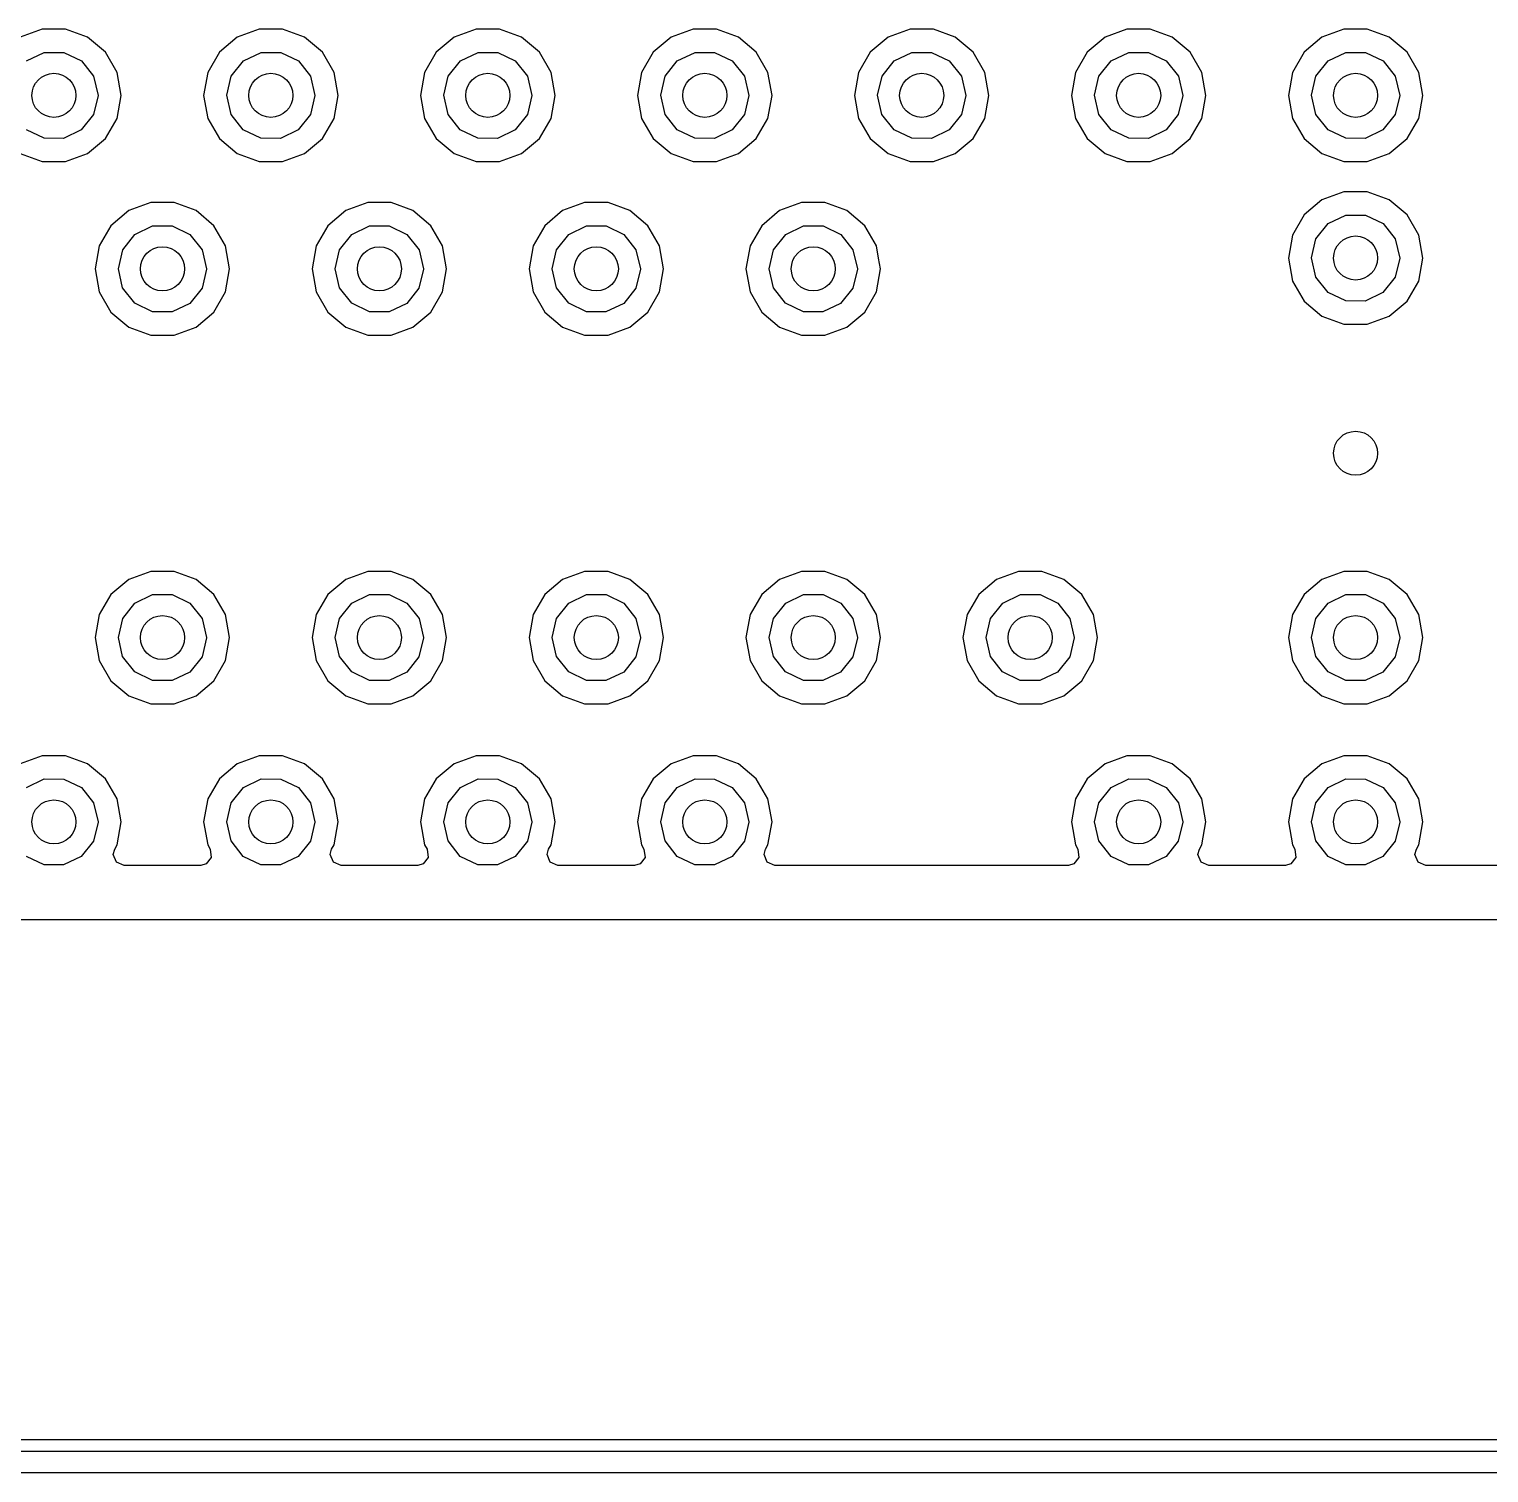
# Model space of a CAD drawing. Extents: x 2.01 to 4.77, y -4.11 to -1.35.
# Drawn here: x 2.8498 to 3.1147, y -4.1122 to -3.8502 of the extents above; entities that cross this region are included whole.
import ezdxf

# ---------------------------------------------------------------- set-up
doc = ezdxf.new("R2010")
doc.units = 0
doc.header["$MEASUREMENT"] = 0
doc.layers.add('BLACK', color=7, linetype='CONTINUOUS')

msp = doc.modelspace()

# ---------------------------------------------------------------- linework, layer by layer
at = {"layer": 'BLACK', "linetype": 'CONTINUOUS'}
for p, q in [((2.85221, -3.85019), (2.84823, -3.85163)), ((2.85645, -3.85019), (2.85221, -3.85019)), ((2.86043, -3.85163), (2.85645, -3.85019)), ((2.89158, -3.85019), (2.8876, -3.85163)), ((2.89582, -3.85019), (2.89158, -3.85019)), ((2.8998, -3.85163), (2.89582, -3.85019)), ((2.93095, -3.85019), (2.92697, -3.85163)), ((2.93519, -3.85019), (2.93095, -3.85019)), ((2.93917, -3.85163), (2.93519, -3.85019)), ((2.97032, -3.85019), (2.96634, -3.85163)), ((2.97456, -3.85019), (2.97032, -3.85019)), ((2.97854, -3.85163), (2.97456, -3.85019)), ((3.00969, -3.85019), (3.00571, -3.85163)), ((3.01393, -3.85019), (3.00969, -3.85019)), ((3.01791, -3.85163), (3.01393, -3.85019)), ((3.04906, -3.85019), (3.04508, -3.85163)), ((3.0533, -3.85019), (3.04906, -3.85019)), ((3.05728, -3.85163), (3.0533, -3.85019)), ((3.08843, -3.85019), (3.08445, -3.85163)), ((3.09267, -3.85019), (3.08843, -3.85019)), ((3.09665, -3.85163), (3.09267, -3.85019)), ((2.86368, -3.85436), (2.86043, -3.85163)), ((2.8876, -3.85163), (2.88435, -3.85436)), ((2.90305, -3.85436), (2.8998, -3.85163)), ((2.92697, -3.85163), (2.92372, -3.85436)), ((2.94242, -3.85436), (2.93917, -3.85163)), ((2.96634, -3.85163), (2.96309, -3.85436)), ((2.98179, -3.85436), (2.97854, -3.85163)), ((3.00571, -3.85163), (3.00246, -3.85436)), ((3.02116, -3.85436), (3.01791, -3.85163)), ((3.04508, -3.85163), (3.04183, -3.85436)), ((3.06053, -3.85436), (3.05728, -3.85163)), ((3.08445, -3.85163), (3.0812, -3.85436)), ((3.0999, -3.85436), (3.09665, -3.85163)), ((2.84935, -3.85594), (2.85256, -3.8544)), ((2.85256, -3.8544), (2.85612, -3.85441)), ((2.85612, -3.85441), (2.85932, -3.85595)), ((2.85932, -3.85595), (2.86154, -3.85874)), ((2.8658, -3.85803), (2.86368, -3.85436)), ((2.88435, -3.85436), (2.88223, -3.85803)), ((2.8865, -3.85872), (2.88872, -3.85594)), ((2.88872, -3.85594), (2.89193, -3.8544)), ((2.89193, -3.8544), (2.89549, -3.85441)), ((2.89549, -3.85441), (2.89869, -3.85595)), ((2.89869, -3.85595), (2.90091, -3.85874)), ((2.90517, -3.85803), (2.90305, -3.85436)), ((2.92372, -3.85436), (2.9216, -3.85803)), ((2.92587, -3.85872), (2.92809, -3.85594)), ((2.92809, -3.85594), (2.9313, -3.8544)), ((2.9313, -3.8544), (2.93486, -3.85441)), ((2.93486, -3.85441), (2.93806, -3.85595)), ((2.93806, -3.85595), (2.94028, -3.85874)), ((2.94454, -3.85803), (2.94242, -3.85436)), ((2.96309, -3.85436), (2.96097, -3.85803)), ((2.96524, -3.85872), (2.96746, -3.85594)), ((2.96746, -3.85594), (2.97067, -3.8544)), ((2.97067, -3.8544), (2.97423, -3.85441)), ((2.97423, -3.85441), (2.97743, -3.85595)), ((2.97743, -3.85595), (2.97965, -3.85874)), ((2.98391, -3.85803), (2.98179, -3.85436)), ((3.00246, -3.85436), (3.00034, -3.85803)), ((3.00461, -3.85872), (3.00683, -3.85594)), ((3.00683, -3.85594), (3.01004, -3.8544)), ((3.01004, -3.8544), (3.0136, -3.85441)), ((3.0136, -3.85441), (3.0168, -3.85595)), ((3.0168, -3.85595), (3.01902, -3.85874)), ((3.02328, -3.85803), (3.02116, -3.85436)), ((3.04183, -3.85436), (3.03971, -3.85803)), ((3.04398, -3.85872), (3.0462, -3.85594)), ((3.0462, -3.85594), (3.04941, -3.8544)), ((3.04941, -3.8544), (3.05297, -3.85441)), ((3.05297, -3.85441), (3.05617, -3.85595)), ((3.05617, -3.85595), (3.05839, -3.85874)), ((3.06265, -3.85803), (3.06053, -3.85436)), ((3.0812, -3.85436), (3.07908, -3.85803)), ((3.08335, -3.85872), (3.08557, -3.85594)), ((3.08557, -3.85594), (3.08878, -3.8544)), ((3.08878, -3.8544), (3.09234, -3.85441)), ((3.09234, -3.85441), (3.09554, -3.85595)), ((3.09554, -3.85595), (3.09776, -3.85874)), ((3.10202, -3.85803), (3.0999, -3.85436)), ((2.86154, -3.85874), (2.86233, -3.8622)), ((2.86654, -3.8622), (2.8658, -3.85803)), ((2.88223, -3.85803), (2.8815, -3.8622)), ((2.8857, -3.86219), (2.8865, -3.85872)), ((2.90091, -3.85874), (2.9017, -3.8622)), ((2.90591, -3.8622), (2.90517, -3.85803)), ((2.9216, -3.85803), (2.92087, -3.8622)), ((2.92507, -3.86219), (2.92587, -3.85872)), ((2.94028, -3.85874), (2.94107, -3.8622)), ((2.94528, -3.8622), (2.94454, -3.85803)), ((2.96097, -3.85803), (2.96024, -3.8622)), ((2.96444, -3.86219), (2.96524, -3.85872)), ((2.97965, -3.85874), (2.98044, -3.8622)), ((2.98465, -3.8622), (2.98391, -3.85803)), ((3.00034, -3.85803), (2.99961, -3.8622)), ((3.00381, -3.86219), (3.00461, -3.85872)), ((3.01902, -3.85874), (3.01981, -3.8622)), ((3.02402, -3.8622), (3.02328, -3.85803)), ((3.03971, -3.85803), (3.03898, -3.8622)), ((3.04318, -3.86219), (3.04398, -3.85872)), ((3.05839, -3.85874), (3.05918, -3.8622)), ((3.06339, -3.8622), (3.06265, -3.85803)), ((3.07908, -3.85803), (3.07835, -3.8622)), ((3.08255, -3.86219), (3.08335, -3.85872)), ((3.09776, -3.85874), (3.09855, -3.8622)), ((3.10276, -3.8622), (3.10202, -3.85803)), ((2.86233, -3.86223), (2.86153, -3.8657)), ((2.86233, -3.8622), (2.86233, -3.86223)), ((2.8658, -3.86638), (2.86654, -3.8622)), ((2.8815, -3.8622), (2.88223, -3.86638)), ((2.88649, -3.86566), (2.8857, -3.86219)), ((2.9017, -3.86223), (2.9009, -3.8657)), ((2.9017, -3.8622), (2.9017, -3.86223)), ((2.90517, -3.86638), (2.90591, -3.8622)), ((2.92087, -3.8622), (2.9216, -3.86638)), ((2.92586, -3.86566), (2.92507, -3.86219)), ((2.94107, -3.86223), (2.94027, -3.8657)), ((2.94107, -3.8622), (2.94107, -3.86223)), ((2.94454, -3.86638), (2.94528, -3.8622)), ((2.96024, -3.8622), (2.96097, -3.86638)), ((2.96523, -3.86566), (2.96444, -3.86219)), ((2.98044, -3.86223), (2.97964, -3.8657)), ((2.98044, -3.8622), (2.98044, -3.86223)), ((2.98391, -3.86638), (2.98465, -3.8622)), ((2.99961, -3.8622), (3.00034, -3.86638)), ((3.0046, -3.86566), (3.00381, -3.86219)), ((3.01981, -3.86223), (3.01901, -3.8657)), ((3.01981, -3.8622), (3.01981, -3.86223)), ((3.02328, -3.86638), (3.02402, -3.8622)), ((3.03898, -3.8622), (3.03971, -3.86638)), ((3.04397, -3.86566), (3.04318, -3.86219)), ((3.05918, -3.86223), (3.05838, -3.8657)), ((3.05918, -3.8622), (3.05918, -3.86223)), ((3.06265, -3.86638), (3.06339, -3.8622)), ((3.07835, -3.8622), (3.07908, -3.86638)), ((3.08334, -3.86566), (3.08255, -3.86219)), ((3.09855, -3.86223), (3.09775, -3.8657)), ((3.09855, -3.8622), (3.09855, -3.86223)), ((3.10202, -3.86638), (3.10276, -3.8622)), ((2.86153, -3.8657), (2.8593, -3.86847)), ((2.86368, -3.87005), (2.8658, -3.86638)), ((2.88223, -3.86638), (2.88435, -3.87005)), ((2.8887, -3.86845), (2.88649, -3.86566)), ((2.9009, -3.8657), (2.89867, -3.86847)), ((2.90305, -3.87005), (2.90517, -3.86638)), ((2.9216, -3.86638), (2.92372, -3.87005)), ((2.92807, -3.86845), (2.92586, -3.86566)), ((2.94027, -3.8657), (2.93804, -3.86847)), ((2.94242, -3.87005), (2.94454, -3.86638)), ((2.96097, -3.86638), (2.96309, -3.87005)), ((2.96744, -3.86845), (2.96523, -3.86566)), ((2.97964, -3.8657), (2.97741, -3.86847)), ((2.98179, -3.87005), (2.98391, -3.86638)), ((3.00034, -3.86638), (3.00246, -3.87005)), ((3.00681, -3.86845), (3.0046, -3.86566)), ((3.01901, -3.8657), (3.01678, -3.86847)), ((3.02116, -3.87005), (3.02328, -3.86638)), ((3.03971, -3.86638), (3.04183, -3.87005)), ((3.04618, -3.86845), (3.04397, -3.86566)), ((3.05838, -3.8657), (3.05615, -3.86847)), ((3.06053, -3.87005), (3.06265, -3.86638)), ((3.07908, -3.86638), (3.0812, -3.87005)), ((3.08555, -3.86845), (3.08334, -3.86566)), ((3.09775, -3.8657), (3.09552, -3.86847)), ((3.0999, -3.87005), (3.10202, -3.86638)), ((2.85253, -3.87), (2.84933, -3.86845)), ((2.8593, -3.86847), (2.85609, -3.87001)), ((2.8919, -3.87), (2.8887, -3.86845)), ((2.89867, -3.86847), (2.89546, -3.87001)), ((2.93127, -3.87), (2.92807, -3.86845)), ((2.93804, -3.86847), (2.93483, -3.87001)), ((2.97064, -3.87), (2.96744, -3.86845)), ((2.97741, -3.86847), (2.9742, -3.87001)), ((3.01001, -3.87), (3.00681, -3.86845)), ((3.01678, -3.86847), (3.01357, -3.87001)), ((3.04938, -3.87), (3.04618, -3.86845)), ((3.05615, -3.86847), (3.05294, -3.87001)), ((3.08875, -3.87), (3.08555, -3.86845)), ((3.09552, -3.86847), (3.09231, -3.87001)), ((2.85609, -3.87001), (2.85253, -3.87)), ((2.86043, -3.87277), (2.86368, -3.87005)), ((2.88435, -3.87005), (2.8876, -3.87277)), ((2.89546, -3.87001), (2.8919, -3.87)), ((2.8998, -3.87277), (2.90305, -3.87005)), ((2.92372, -3.87005), (2.92697, -3.87277)), ((2.93483, -3.87001), (2.93127, -3.87)), ((2.93917, -3.87277), (2.94242, -3.87005)), ((2.96309, -3.87005), (2.96634, -3.87277)), ((2.9742, -3.87001), (2.97064, -3.87)), ((2.97854, -3.87277), (2.98179, -3.87005)), ((3.00246, -3.87005), (3.00571, -3.87277)), ((3.01357, -3.87001), (3.01001, -3.87)), ((3.01791, -3.87277), (3.02116, -3.87005)), ((3.04183, -3.87005), (3.04508, -3.87277)), ((3.05294, -3.87001), (3.04938, -3.87)), ((3.05728, -3.87277), (3.06053, -3.87005)), ((3.0812, -3.87005), (3.08445, -3.87277)), ((3.09231, -3.87001), (3.08875, -3.87)), ((3.09665, -3.87277), (3.0999, -3.87005)), ((2.84823, -3.87277), (2.85221, -3.87422)), ((2.85221, -3.87422), (2.85645, -3.87422)), ((2.85645, -3.87422), (2.86043, -3.87277)), ((2.8876, -3.87277), (2.89158, -3.87422)), ((2.89158, -3.87422), (2.89582, -3.87422)), ((2.89582, -3.87422), (2.8998, -3.87277)), ((2.92697, -3.87277), (2.93095, -3.87422)), ((2.93095, -3.87422), (2.93519, -3.87422)), ((2.93519, -3.87422), (2.93917, -3.87277)), ((2.96634, -3.87277), (2.97032, -3.87422)), ((2.97032, -3.87422), (2.97456, -3.87422)), ((2.97456, -3.87422), (2.97854, -3.87277)), ((3.00571, -3.87277), (3.00969, -3.87422)), ((3.00969, -3.87422), (3.01393, -3.87422)), ((3.01393, -3.87422), (3.01791, -3.87277)), ((3.04508, -3.87277), (3.04906, -3.87422)), ((3.04906, -3.87422), (3.0533, -3.87422)), ((3.0533, -3.87422), (3.05728, -3.87277)), ((3.08445, -3.87277), (3.08843, -3.87422)), ((3.08843, -3.87422), (3.09267, -3.87422)), ((3.09267, -3.87422), (3.09665, -3.87277)), ((3.08843, -3.87971), (3.08445, -3.88116)), ((3.09267, -3.87971), (3.08843, -3.87971)), ((3.09665, -3.88116), (3.09267, -3.87971)), ((2.86791, -3.88313), (2.86467, -3.88586)), ((2.8719, -3.88168), (2.86791, -3.88313)), ((2.87614, -3.88168), (2.8719, -3.88168)), ((2.88012, -3.88313), (2.87614, -3.88168)), ((2.88337, -3.88586), (2.88012, -3.88313)), ((2.90728, -3.88313), (2.90404, -3.88586)), ((2.91127, -3.88168), (2.90728, -3.88313)), ((2.91551, -3.88168), (2.91127, -3.88168)), ((2.91949, -3.88313), (2.91551, -3.88168)), ((2.92274, -3.88586), (2.91949, -3.88313)), ((2.94665, -3.88313), (2.94341, -3.88586)), ((2.95064, -3.88168), (2.94665, -3.88313)), ((2.95488, -3.88168), (2.95064, -3.88168)), ((2.95886, -3.88313), (2.95488, -3.88168)), ((2.96211, -3.88586), (2.95886, -3.88313)), ((2.98602, -3.88313), (2.98278, -3.88586)), ((2.99001, -3.88168), (2.98602, -3.88313)), ((2.99425, -3.88168), (2.99001, -3.88168)), ((2.99823, -3.88313), (2.99425, -3.88168)), ((3.00148, -3.88586), (2.99823, -3.88313)), ((3.08445, -3.88116), (3.0812, -3.88389)), ((3.0999, -3.88389), (3.09665, -3.88116)), ((2.86467, -3.88586), (2.86255, -3.88953)), ((2.88548, -3.88953), (2.88337, -3.88586)), ((2.90404, -3.88586), (2.90192, -3.88953)), ((2.92485, -3.88953), (2.92274, -3.88586)), ((2.94341, -3.88586), (2.94129, -3.88953)), ((2.96422, -3.88953), (2.96211, -3.88586)), ((2.98278, -3.88586), (2.98066, -3.88953)), ((3.0036, -3.88953), (3.00148, -3.88586)), ((3.0812, -3.88389), (3.07908, -3.88756)), ((3.08335, -3.88825), (3.08557, -3.88547)), ((3.08557, -3.88547), (3.08878, -3.88393)), ((3.08878, -3.88393), (3.09234, -3.88393)), ((3.09234, -3.88393), (3.09554, -3.88548)), ((3.09554, -3.88548), (3.09776, -3.88826)), ((3.10202, -3.88756), (3.0999, -3.88389)), ((2.86681, -3.89022), (2.86904, -3.88744)), ((2.86904, -3.88744), (2.87224, -3.8859)), ((2.87224, -3.8859), (2.8758, -3.8859)), ((2.8758, -3.8859), (2.87901, -3.88745)), ((2.87901, -3.88745), (2.88122, -3.89023)), ((2.90618, -3.89022), (2.90841, -3.88744)), ((2.90841, -3.88744), (2.91161, -3.8859)), ((2.91161, -3.8859), (2.91517, -3.8859)), ((2.91517, -3.8859), (2.91838, -3.88745)), ((2.91838, -3.88745), (2.92059, -3.89023)), ((2.94555, -3.89022), (2.94778, -3.88744)), ((2.94778, -3.88744), (2.95098, -3.8859)), ((2.95098, -3.8859), (2.95454, -3.8859)), ((2.95454, -3.8859), (2.95775, -3.88745)), ((2.95775, -3.88745), (2.95996, -3.89023)), ((2.98492, -3.89022), (2.98715, -3.88744)), ((2.98715, -3.88744), (2.99035, -3.8859)), ((2.99035, -3.8859), (2.99391, -3.8859)), ((2.99391, -3.8859), (2.99712, -3.88745)), ((2.99712, -3.88745), (2.99933, -3.89023)), ((3.07908, -3.88756), (3.07835, -3.89173)), ((3.08255, -3.89172), (3.08335, -3.88825)), ((3.09776, -3.88826), (3.09855, -3.89173)), ((3.10276, -3.89173), (3.10202, -3.88756)), ((2.86255, -3.88953), (2.86181, -3.8937)), ((2.86602, -3.89369), (2.86681, -3.89022)), ((2.88122, -3.89023), (2.88202, -3.8937)), ((2.88622, -3.8937), (2.88548, -3.88953)), ((2.90192, -3.88953), (2.90118, -3.8937)), ((2.90539, -3.89369), (2.90618, -3.89022)), ((2.92059, -3.89023), (2.92139, -3.8937)), ((2.92559, -3.8937), (2.92485, -3.88953)), ((2.94129, -3.88953), (2.94055, -3.8937)), ((2.94476, -3.89369), (2.94555, -3.89022)), ((2.95996, -3.89023), (2.96076, -3.8937)), ((2.96496, -3.8937), (2.96422, -3.88953)), ((2.98066, -3.88953), (2.97992, -3.8937)), ((2.98413, -3.89369), (2.98492, -3.89022)), ((2.99933, -3.89023), (3.00013, -3.8937)), ((3.00398, -3.89173), (3.0036, -3.88953)), ((2.86181, -3.8937), (2.86255, -3.89788)), ((2.8668, -3.89716), (2.86602, -3.89369)), ((2.88202, -3.89373), (2.88121, -3.8972)), ((2.88202, -3.8937), (2.88202, -3.89373)), ((2.88548, -3.89788), (2.88622, -3.8937)), ((2.90118, -3.8937), (2.90192, -3.89788)), ((2.90617, -3.89716), (2.90539, -3.89369)), ((2.92139, -3.89373), (2.92058, -3.8972)), ((2.92139, -3.8937), (2.92139, -3.89373)), ((2.92485, -3.89788), (2.92559, -3.8937)), ((2.94055, -3.8937), (2.94129, -3.89788)), ((2.94554, -3.89716), (2.94476, -3.89369)), ((2.96076, -3.89373), (2.95995, -3.8972)), ((2.96076, -3.8937), (2.96076, -3.89373)), ((2.96422, -3.89788), (2.96496, -3.8937)), ((2.97992, -3.8937), (2.98066, -3.89788)), ((2.98491, -3.89716), (2.98413, -3.89369)), ((3.00013, -3.89373), (2.99932, -3.8972)), ((3.00013, -3.8937), (3.00013, -3.89373)), ((3.0036, -3.89788), (3.00433, -3.8937)), ((3.00433, -3.8937), (3.00398, -3.89173)), ((3.07835, -3.89173), (3.07908, -3.89591)), ((3.08334, -3.89519), (3.08255, -3.89172)), ((3.09855, -3.89176), (3.09775, -3.89523)), ((3.09855, -3.89173), (3.09855, -3.89176)), ((3.10202, -3.89591), (3.10276, -3.89173)), ((3.07908, -3.89591), (3.0812, -3.89958)), ((3.08555, -3.89798), (3.08334, -3.89519)), ((3.09775, -3.89523), (3.09552, -3.898)), ((3.0999, -3.89958), (3.10202, -3.89591)), ((2.86255, -3.89788), (2.86467, -3.90155)), ((2.86901, -3.89994), (2.8668, -3.89716)), ((2.88121, -3.8972), (2.87898, -3.89997)), ((2.88337, -3.90155), (2.88548, -3.89788)), ((2.90192, -3.89788), (2.90404, -3.90155)), ((2.90838, -3.89994), (2.90617, -3.89716)), ((2.92058, -3.8972), (2.91836, -3.89997)), ((2.92274, -3.90155), (2.92485, -3.89788)), ((2.94129, -3.89788), (2.94341, -3.90155)), ((2.94775, -3.89994), (2.94554, -3.89716)), ((2.95995, -3.8972), (2.95773, -3.89997)), ((2.96211, -3.90155), (2.96422, -3.89788)), ((2.98066, -3.89788), (2.98278, -3.90155)), ((2.98712, -3.89994), (2.98491, -3.89716)), ((2.99932, -3.8972), (2.9971, -3.89997)), ((3.00148, -3.90155), (3.0036, -3.89788)), ((3.08875, -3.89953), (3.08555, -3.89798)), ((3.09552, -3.898), (3.09231, -3.89954)), ((2.86467, -3.90155), (2.86791, -3.90427)), ((2.87222, -3.9015), (2.86901, -3.89994)), ((2.87577, -3.90151), (2.87222, -3.9015)), ((2.87898, -3.89997), (2.87577, -3.90151)), ((2.88012, -3.90427), (2.88337, -3.90155)), ((2.90404, -3.90155), (2.90728, -3.90427)), ((2.91159, -3.9015), (2.90838, -3.89994)), ((2.91514, -3.90151), (2.91159, -3.9015)), ((2.91836, -3.89997), (2.91514, -3.90151)), ((2.91949, -3.90427), (2.92274, -3.90155)), ((2.94341, -3.90155), (2.94665, -3.90427)), ((2.95096, -3.9015), (2.94775, -3.89994)), ((2.95451, -3.90151), (2.95096, -3.9015)), ((2.95773, -3.89997), (2.95451, -3.90151)), ((2.95886, -3.90427), (2.96211, -3.90155)), ((2.98278, -3.90155), (2.98602, -3.90427)), ((2.99033, -3.9015), (2.98712, -3.89994)), ((2.99388, -3.90151), (2.99033, -3.9015)), ((2.9971, -3.89997), (2.99388, -3.90151)), ((2.99823, -3.90427), (3.00148, -3.90155)), ((3.0812, -3.89958), (3.08445, -3.9023)), ((3.09231, -3.89954), (3.08875, -3.89953)), ((3.09665, -3.9023), (3.0999, -3.89958)), ((2.86791, -3.90427), (2.8719, -3.90572)), ((2.87614, -3.90572), (2.88012, -3.90427)), ((2.90728, -3.90427), (2.91127, -3.90572)), ((2.91551, -3.90572), (2.91949, -3.90427)), ((2.94665, -3.90427), (2.95064, -3.90572)), ((2.95488, -3.90572), (2.95886, -3.90427)), ((2.98602, -3.90427), (2.99001, -3.90572)), ((2.99425, -3.90572), (2.99823, -3.90427)), ((3.08445, -3.9023), (3.08843, -3.90375)), ((3.08843, -3.90375), (3.09267, -3.90375)), ((3.09267, -3.90375), (3.09665, -3.9023)), ((2.8719, -3.90572), (2.87614, -3.90572)), ((2.91127, -3.90572), (2.91551, -3.90572)), ((2.95064, -3.90572), (2.95488, -3.90572)), ((2.99001, -3.90572), (2.99425, -3.90572)), ((2.8719, -3.94861), (2.86791, -3.95006)), ((2.87614, -3.94861), (2.8719, -3.94861)), ((2.88012, -3.95006), (2.87614, -3.94861)), ((2.91127, -3.94861), (2.90728, -3.95006)), ((2.91551, -3.94861), (2.91127, -3.94861)), ((2.91949, -3.95006), (2.91551, -3.94861)), ((2.95064, -3.94861), (2.94665, -3.95006)), ((2.95488, -3.94861), (2.95064, -3.94861)), ((2.95886, -3.95006), (2.95488, -3.94861)), ((2.99001, -3.94861), (2.98602, -3.95006)), ((2.99425, -3.94861), (2.99001, -3.94861)), ((2.99823, -3.95006), (2.99425, -3.94861)), ((3.02938, -3.94861), (3.02539, -3.95006)), ((3.03362, -3.94861), (3.02938, -3.94861)), ((3.0376, -3.95006), (3.03362, -3.94861)), ((3.08843, -3.94861), (3.08445, -3.95006)), ((3.09267, -3.94861), (3.08843, -3.94861)), ((3.09665, -3.95006), (3.09267, -3.94861)), ((2.86791, -3.95006), (2.86467, -3.95278)), ((2.88337, -3.95278), (2.88012, -3.95006)), ((2.90728, -3.95006), (2.90404, -3.95278)), ((2.92274, -3.95278), (2.91949, -3.95006)), ((2.94665, -3.95006), (2.94341, -3.95278)), ((2.96211, -3.95278), (2.95886, -3.95006)), ((2.98602, -3.95006), (2.98278, -3.95278)), ((3.00148, -3.95278), (2.99823, -3.95006)), ((3.02539, -3.95006), (3.02215, -3.95278)), ((3.04085, -3.95278), (3.0376, -3.95006)), ((3.08445, -3.95006), (3.0812, -3.95278)), ((3.0999, -3.95278), (3.09665, -3.95006)), ((2.86467, -3.95278), (2.86255, -3.95646)), ((2.86681, -3.95715), (2.86904, -3.95437)), ((2.86904, -3.95437), (2.87224, -3.95283)), ((2.87224, -3.95283), (2.8758, -3.95283)), ((2.8758, -3.95283), (2.87901, -3.95438)), ((2.87901, -3.95438), (2.88122, -3.95716)), ((2.88548, -3.95646), (2.88337, -3.95278)), ((2.90404, -3.95278), (2.90192, -3.95646)), ((2.90618, -3.95715), (2.90841, -3.95437)), ((2.90841, -3.95437), (2.91161, -3.95283)), ((2.91161, -3.95283), (2.91517, -3.95283)), ((2.91517, -3.95283), (2.91838, -3.95438)), ((2.91838, -3.95438), (2.92059, -3.95716)), ((2.92485, -3.95646), (2.92274, -3.95278)), ((2.94341, -3.95278), (2.94129, -3.95646)), ((2.94555, -3.95715), (2.94778, -3.95437)), ((2.94778, -3.95437), (2.95098, -3.95283)), ((2.95098, -3.95283), (2.95454, -3.95283)), ((2.95454, -3.95283), (2.95775, -3.95438)), ((2.95775, -3.95438), (2.95996, -3.95716)), ((2.96422, -3.95646), (2.96211, -3.95278)), ((2.98278, -3.95278), (2.98066, -3.95646)), ((2.98492, -3.95715), (2.98715, -3.95437)), ((2.98715, -3.95437), (2.99035, -3.95283)), ((2.99035, -3.95283), (2.99391, -3.95283)), ((2.99391, -3.95283), (2.99712, -3.95438)), ((2.99712, -3.95438), (2.99933, -3.95716)), ((3.0036, -3.95646), (3.00148, -3.95278)), ((3.02215, -3.95278), (3.02003, -3.95646)), ((3.02429, -3.95715), (3.02652, -3.95437)), ((3.02652, -3.95437), (3.02972, -3.95283)), ((3.02972, -3.95283), (3.03328, -3.95283)), ((3.03328, -3.95283), (3.03649, -3.95438)), ((3.03649, -3.95438), (3.0387, -3.95716)), ((3.04297, -3.95646), (3.04085, -3.95278)), ((3.0812, -3.95278), (3.07908, -3.95646)), ((3.08335, -3.95715), (3.08557, -3.95437)), ((3.08557, -3.95437), (3.08878, -3.95283)), ((3.08878, -3.95283), (3.09234, -3.95283)), ((3.09234, -3.95283), (3.09554, -3.95438)), ((3.09554, -3.95438), (3.09776, -3.95716)), ((3.10202, -3.95646), (3.0999, -3.95278)), ((2.86255, -3.95646), (2.86181, -3.96063)), ((2.86602, -3.96062), (2.86681, -3.95715)), ((2.88122, -3.95716), (2.88202, -3.96063)), ((2.88622, -3.96063), (2.88548, -3.95646)), ((2.90192, -3.95646), (2.90118, -3.96063)), ((2.90539, -3.96062), (2.90618, -3.95715)), ((2.92059, -3.95716), (2.92139, -3.96063)), ((2.92559, -3.96063), (2.92485, -3.95646)), ((2.94129, -3.95646), (2.94055, -3.96063)), ((2.94476, -3.96062), (2.94555, -3.95715)), ((2.95996, -3.95716), (2.96076, -3.96063)), ((2.96496, -3.96063), (2.96422, -3.95646)), ((2.98066, -3.95646), (2.97992, -3.96063)), ((2.98413, -3.96062), (2.98492, -3.95715)), ((2.99933, -3.95716), (3.00013, -3.96063)), ((3.00433, -3.96063), (3.0036, -3.95646)), ((3.02003, -3.95646), (3.01929, -3.96063)), ((3.0235, -3.96062), (3.02429, -3.95715)), ((3.0387, -3.95716), (3.0395, -3.96063)), ((3.0437, -3.96063), (3.04297, -3.95646)), ((3.07908, -3.95646), (3.07835, -3.96063)), ((3.08255, -3.96062), (3.08335, -3.95715)), ((3.09776, -3.95716), (3.09855, -3.96063)), ((3.10276, -3.96063), (3.10202, -3.95646)), ((2.86181, -3.96063), (2.86255, -3.9648)), ((2.8668, -3.96409), (2.86602, -3.96062)), ((2.88202, -3.96066), (2.88121, -3.96412)), ((2.88202, -3.96063), (2.88202, -3.96066)), ((2.88548, -3.9648), (2.88622, -3.96063)), ((2.90118, -3.96063), (2.90192, -3.9648)), ((2.90617, -3.96409), (2.90539, -3.96062)), ((2.92139, -3.96066), (2.92058, -3.96412)), ((2.92139, -3.96063), (2.92139, -3.96066)), ((2.92485, -3.9648), (2.92559, -3.96063)), ((2.94055, -3.96063), (2.94129, -3.9648)), ((2.94554, -3.96409), (2.94476, -3.96062)), ((2.96076, -3.96066), (2.95995, -3.96412)), ((2.96076, -3.96063), (2.96076, -3.96066)), ((2.96422, -3.9648), (2.96496, -3.96063)), ((2.97992, -3.96063), (2.98066, -3.9648)), ((2.98491, -3.96409), (2.98413, -3.96062)), ((3.00013, -3.96066), (2.99932, -3.96412)), ((3.00013, -3.96063), (3.00013, -3.96066)), ((3.0036, -3.9648), (3.00433, -3.96063)), ((3.01929, -3.96063), (3.02003, -3.9648)), ((3.02428, -3.96409), (3.0235, -3.96062)), ((3.0395, -3.96066), (3.03869, -3.96412)), ((3.0395, -3.96063), (3.0395, -3.96066)), ((3.04297, -3.9648), (3.0437, -3.96063)), ((3.07835, -3.96063), (3.07908, -3.9648)), ((3.08334, -3.96409), (3.08255, -3.96062)), ((3.09855, -3.96066), (3.09775, -3.96412)), ((3.09855, -3.96063), (3.09855, -3.96066)), ((3.10202, -3.9648), (3.10276, -3.96063)), ((2.86255, -3.9648), (2.86467, -3.96848)), ((2.86901, -3.96687), (2.8668, -3.96409)), ((2.88121, -3.96412), (2.87898, -3.9669)), ((2.88337, -3.96848), (2.88548, -3.9648)), ((2.90192, -3.9648), (2.90404, -3.96848)), ((2.90838, -3.96687), (2.90617, -3.96409)), ((2.92058, -3.96412), (2.91836, -3.9669)), ((2.92274, -3.96848), (2.92485, -3.9648)), ((2.94129, -3.9648), (2.94341, -3.96848)), ((2.94775, -3.96687), (2.94554, -3.96409)), ((2.95995, -3.96412), (2.95773, -3.9669)), ((2.96211, -3.96848), (2.96422, -3.9648)), ((2.98066, -3.9648), (2.98278, -3.96848)), ((2.98712, -3.96687), (2.98491, -3.96409)), ((2.99932, -3.96412), (2.9971, -3.9669)), ((3.00148, -3.96848), (3.0036, -3.9648)), ((3.02003, -3.9648), (3.02215, -3.96848)), ((3.02649, -3.96687), (3.02428, -3.96409)), ((3.03869, -3.96412), (3.03647, -3.9669)), ((3.04085, -3.96848), (3.04297, -3.9648)), ((3.07908, -3.9648), (3.0812, -3.96848)), ((3.08555, -3.96687), (3.08334, -3.96409)), ((3.09775, -3.96412), (3.09552, -3.9669)), ((3.0999, -3.96848), (3.10202, -3.9648)), ((2.87222, -3.96842), (2.86901, -3.96687)), ((2.87898, -3.9669), (2.87577, -3.96843)), ((2.91159, -3.96842), (2.90838, -3.96687)), ((2.91836, -3.9669), (2.91514, -3.96843)), ((2.95096, -3.96842), (2.94775, -3.96687)), ((2.95773, -3.9669), (2.95451, -3.96843)), ((2.99033, -3.96842), (2.98712, -3.96687)), ((2.9971, -3.9669), (2.99388, -3.96843)), ((3.0297, -3.96842), (3.02649, -3.96687)), ((3.03647, -3.9669), (3.03325, -3.96843)), ((3.08875, -3.96842), (3.08555, -3.96687)), ((3.09552, -3.9669), (3.09231, -3.96843)), ((2.86467, -3.96848), (2.86791, -3.9712)), ((2.87577, -3.96843), (2.87222, -3.96842)), ((2.88012, -3.9712), (2.88337, -3.96848)), ((2.90404, -3.96848), (2.90728, -3.9712)), ((2.91514, -3.96843), (2.91159, -3.96842)), ((2.91949, -3.9712), (2.92274, -3.96848)), ((2.94341, -3.96848), (2.94665, -3.9712)), ((2.95451, -3.96843), (2.95096, -3.96842)), ((2.95886, -3.9712), (2.96211, -3.96848)), ((2.98278, -3.96848), (2.98602, -3.9712)), ((2.99388, -3.96843), (2.99033, -3.96842)), ((2.99823, -3.9712), (3.00148, -3.96848)), ((3.02215, -3.96848), (3.02539, -3.9712)), ((3.03325, -3.96843), (3.0297, -3.96842)), ((3.0376, -3.9712), (3.04085, -3.96848)), ((3.0812, -3.96848), (3.08445, -3.9712)), ((3.09231, -3.96843), (3.08875, -3.96842)), ((3.09665, -3.9712), (3.0999, -3.96848)), ((2.86791, -3.9712), (2.8719, -3.97265)), ((2.8719, -3.97265), (2.87614, -3.97265)), ((2.87614, -3.97265), (2.88012, -3.9712)), ((2.90728, -3.9712), (2.91127, -3.97265)), ((2.91127, -3.97265), (2.91551, -3.97265)), ((2.91551, -3.97265), (2.91949, -3.9712)), ((2.94665, -3.9712), (2.95064, -3.97265)), ((2.95064, -3.97265), (2.95488, -3.97265)), ((2.95488, -3.97265), (2.95886, -3.9712)), ((2.98602, -3.9712), (2.99001, -3.97265)), ((2.99001, -3.97265), (2.99425, -3.97265)), ((2.99425, -3.97265), (2.99823, -3.9712)), ((3.02539, -3.9712), (3.02938, -3.97265)), ((3.02938, -3.97265), (3.03362, -3.97265)), ((3.03362, -3.97265), (3.0376, -3.9712)), ((3.08445, -3.9712), (3.08843, -3.97265)), ((3.08843, -3.97265), (3.09267, -3.97265)), ((3.09267, -3.97265), (3.09665, -3.9712)), ((2.85221, -3.98207), (2.84823, -3.98352)), ((2.85645, -3.98207), (2.85221, -3.98207)), ((2.86043, -3.98352), (2.85645, -3.98207)), ((2.86368, -3.98625), (2.86043, -3.98352)), ((2.8876, -3.98352), (2.88435, -3.98625)), ((2.89158, -3.98207), (2.8876, -3.98352)), ((2.89582, -3.98207), (2.89158, -3.98207)), ((2.8998, -3.98352), (2.89582, -3.98207)), ((2.90305, -3.98625), (2.8998, -3.98352)), ((2.92697, -3.98352), (2.92372, -3.98625)), ((2.93095, -3.98207), (2.92697, -3.98352)), ((2.93519, -3.98207), (2.93095, -3.98207)), ((2.93917, -3.98352), (2.93519, -3.98207)), ((2.94242, -3.98625), (2.93917, -3.98352)), ((2.96634, -3.98352), (2.96309, -3.98625)), ((2.97032, -3.98207), (2.96634, -3.98352)), ((2.97456, -3.98207), (2.97032, -3.98207)), ((2.97854, -3.98352), (2.97456, -3.98207)), ((2.98179, -3.98625), (2.97854, -3.98352)), ((3.04508, -3.98352), (3.04183, -3.98625)), ((3.04906, -3.98207), (3.04508, -3.98352)), ((3.0533, -3.98207), (3.04906, -3.98207)), ((3.05728, -3.98352), (3.0533, -3.98207)), ((3.06053, -3.98625), (3.05728, -3.98352)), ((3.08445, -3.98352), (3.0812, -3.98625)), ((3.08843, -3.98207), (3.08445, -3.98352)), ((3.09267, -3.98207), (3.08843, -3.98207)), ((3.09665, -3.98352), (3.09267, -3.98207)), ((3.0999, -3.98625), (3.09665, -3.98352)), ((2.84935, -3.98783), (2.85256, -3.98629)), ((2.85256, -3.98629), (2.85612, -3.9863)), ((2.85612, -3.9863), (2.85932, -3.98784)), ((2.8658, -3.98992), (2.86368, -3.98625)), ((2.88435, -3.98625), (2.88223, -3.98992)), ((2.88872, -3.98783), (2.89193, -3.98629)), ((2.89193, -3.98629), (2.89549, -3.9863)), ((2.89549, -3.9863), (2.89869, -3.98784)), ((2.90517, -3.98992), (2.90305, -3.98625)), ((2.92372, -3.98625), (2.9216, -3.98992)), ((2.92809, -3.98783), (2.9313, -3.98629)), ((2.9313, -3.98629), (2.93486, -3.9863)), ((2.93486, -3.9863), (2.93806, -3.98784)), ((2.94454, -3.98992), (2.94242, -3.98625)), ((2.96309, -3.98625), (2.96097, -3.98992)), ((2.96746, -3.98783), (2.97067, -3.98629)), ((2.97067, -3.98629), (2.97423, -3.9863)), ((2.97423, -3.9863), (2.97743, -3.98784)), ((2.98391, -3.98992), (2.98179, -3.98625)), ((3.04183, -3.98625), (3.03971, -3.98992)), ((3.0462, -3.98783), (3.04941, -3.98629)), ((3.04941, -3.98629), (3.05297, -3.9863)), ((3.05297, -3.9863), (3.05617, -3.98784)), ((3.06265, -3.98992), (3.06053, -3.98625)), ((3.0812, -3.98625), (3.07908, -3.98992)), ((3.08557, -3.98783), (3.08878, -3.98629)), ((3.08878, -3.98629), (3.09234, -3.9863)), ((3.09234, -3.9863), (3.09554, -3.98784)), ((3.10202, -3.98992), (3.0999, -3.98625)), ((2.85932, -3.98784), (2.86154, -3.99063)), ((2.8865, -3.99061), (2.88872, -3.98783)), ((2.89869, -3.98784), (2.90091, -3.99063)), ((2.92587, -3.99061), (2.92809, -3.98783)), ((2.93806, -3.98784), (2.94028, -3.99063)), ((2.96524, -3.99061), (2.96746, -3.98783)), ((2.97743, -3.98784), (2.97965, -3.99063)), ((3.04398, -3.99061), (3.0462, -3.98783)), ((3.05617, -3.98784), (3.05839, -3.99063)), ((3.08335, -3.99061), (3.08557, -3.98783)), ((3.09554, -3.98784), (3.09776, -3.99063)), ((2.86154, -3.99063), (2.86233, -3.99409)), ((2.86654, -3.99409), (2.8658, -3.98992)), ((2.88223, -3.98992), (2.8815, -3.99409)), ((2.8857, -3.99408), (2.8865, -3.99061)), ((2.90091, -3.99063), (2.9017, -3.99409)), ((2.90591, -3.99409), (2.90517, -3.98992)), ((2.9216, -3.98992), (2.92087, -3.99409)), ((2.92507, -3.99408), (2.92587, -3.99061)), ((2.94028, -3.99063), (2.94107, -3.99409)), ((2.94528, -3.99409), (2.94454, -3.98992)), ((2.96097, -3.98992), (2.96024, -3.99409)), ((2.96444, -3.99408), (2.96524, -3.99061)), ((2.97965, -3.99063), (2.98044, -3.99409)), ((2.98465, -3.99409), (2.98391, -3.98992)), ((3.03971, -3.98992), (3.03898, -3.99409)), ((3.04318, -3.99408), (3.04398, -3.99061)), ((3.05839, -3.99063), (3.05918, -3.99409)), ((3.06339, -3.99409), (3.06265, -3.98992)), ((3.07908, -3.98992), (3.07835, -3.99409)), ((3.08255, -3.99408), (3.08335, -3.99061)), ((3.09776, -3.99063), (3.09855, -3.99409)), ((3.10276, -3.99409), (3.10202, -3.98992)), ((2.86233, -3.99412), (2.86153, -3.99759)), ((2.86233, -3.99409), (2.86233, -3.99412)), ((2.8658, -3.99827), (2.86654, -3.99409)), ((2.8815, -3.99409), (2.88223, -3.99827)), ((2.88649, -3.99755), (2.8857, -3.99408)), ((2.9017, -3.99412), (2.9009, -3.99759)), ((2.9017, -3.99409), (2.9017, -3.99412)), ((2.90517, -3.99827), (2.90591, -3.99409)), ((2.92087, -3.99409), (2.9216, -3.99827)), ((2.92586, -3.99755), (2.92507, -3.99408)), ((2.94107, -3.99412), (2.94027, -3.99759)), ((2.94107, -3.99409), (2.94107, -3.99412)), ((2.94454, -3.99827), (2.94528, -3.99409)), ((2.96024, -3.99409), (2.96097, -3.99827)), ((2.96523, -3.99755), (2.96444, -3.99408)), ((2.98044, -3.99412), (2.97964, -3.99759)), ((2.98044, -3.99409), (2.98044, -3.99412)), ((2.98391, -3.99827), (2.98465, -3.99409)), ((3.03898, -3.99409), (3.03971, -3.99827)), ((3.04397, -3.99755), (3.04318, -3.99408)), ((3.05918, -3.99412), (3.05838, -3.99759)), ((3.05918, -3.99409), (3.05918, -3.99412)), ((3.06265, -3.99827), (3.06339, -3.99409)), ((3.07835, -3.99409), (3.07908, -3.99827)), ((3.08334, -3.99755), (3.08255, -3.99408)), ((3.09855, -3.99412), (3.09775, -3.99759)), ((3.09855, -3.99409), (3.09855, -3.99412)), ((3.10202, -3.99827), (3.10276, -3.99409)), ((2.86153, -3.99759), (2.8593, -4.00036)), ((2.8651, -4.00001), (2.86536, -3.99903)), ((2.86536, -3.99903), (2.8658, -3.99827)), ((2.88223, -3.99827), (2.88267, -3.99903)), ((2.88267, -3.99903), (2.88287, -4.00052)), ((2.8887, -4.00034), (2.88649, -3.99755)), ((2.9009, -3.99759), (2.89867, -4.00036)), ((2.90447, -4.00001), (2.90473, -3.99903)), ((2.90473, -3.99903), (2.90517, -3.99827)), ((2.9216, -3.99827), (2.92204, -3.99903)), ((2.92204, -3.99903), (2.92224, -4.00052)), ((2.92807, -4.00034), (2.92586, -3.99755)), ((2.94027, -3.99759), (2.93804, -4.00036)), ((2.94384, -4.00001), (2.9441, -3.99903)), ((2.9441, -3.99903), (2.94454, -3.99827)), ((2.96097, -3.99827), (2.96141, -3.99903)), ((2.96141, -3.99903), (2.96161, -4.00052)), ((2.96744, -4.00034), (2.96523, -3.99755)), ((2.97964, -3.99759), (2.97741, -4.00036)), ((2.98321, -4.00001), (2.98347, -3.99903)), ((2.98347, -3.99903), (2.98391, -3.99827)), ((3.03971, -3.99827), (3.04015, -3.99903)), ((3.04015, -3.99903), (3.04035, -4.00052)), ((3.04618, -4.00034), (3.04397, -3.99755)), ((3.05838, -3.99759), (3.05615, -4.00036)), ((3.06195, -4.00001), (3.06221, -3.99903)), ((3.06221, -3.99903), (3.06265, -3.99827)), ((3.07908, -3.99827), (3.07952, -3.99903)), ((3.07952, -3.99903), (3.07972, -4.00052)), ((3.08555, -4.00034), (3.08334, -3.99755)), ((3.09775, -3.99759), (3.09552, -4.00036)), ((3.10132, -4.00001), (3.10158, -3.99903)), ((3.10158, -3.99903), (3.10202, -3.99827)), ((2.85253, -4.00189), (2.84933, -4.00034)), ((2.85609, -4.0019), (2.85253, -4.00189)), ((2.8593, -4.00036), (2.85609, -4.0019)), ((2.86567, -4.00139), (2.8651, -4.00001)), ((2.86706, -4.00197), (2.86567, -4.00139)), ((2.88097, -4.00197), (2.86706, -4.00197)), ((2.88195, -4.00171), (2.88097, -4.00197)), ((2.88287, -4.00052), (2.88195, -4.00171)), ((2.8919, -4.00189), (2.8887, -4.00034)), ((2.89546, -4.0019), (2.8919, -4.00189)), ((2.89867, -4.00036), (2.89546, -4.0019)), ((2.90504, -4.00139), (2.90447, -4.00001)), ((2.90643, -4.00197), (2.90504, -4.00139)), ((2.92034, -4.00197), (2.90643, -4.00197)), ((2.92132, -4.00171), (2.92034, -4.00197)), ((2.92224, -4.00052), (2.92132, -4.00171)), ((2.93127, -4.00189), (2.92807, -4.00034)), ((2.93483, -4.0019), (2.93127, -4.00189)), ((2.93804, -4.00036), (2.93483, -4.0019)), ((2.94441, -4.00139), (2.94384, -4.00001)), ((2.9458, -4.00197), (2.94441, -4.00139)), ((2.95971, -4.00197), (2.9458, -4.00197)), ((2.96069, -4.00171), (2.95971, -4.00197)), ((2.96161, -4.00052), (2.96069, -4.00171)), ((2.97064, -4.00189), (2.96744, -4.00034)), ((2.9742, -4.0019), (2.97064, -4.00189)), ((2.97741, -4.00036), (2.9742, -4.0019)), ((2.98378, -4.00139), (2.98321, -4.00001)), ((2.98517, -4.00197), (2.98378, -4.00139)), ((3.03845, -4.00197), (2.98517, -4.00197)), ((3.03943, -4.00171), (3.03845, -4.00197)), ((3.04035, -4.00052), (3.03943, -4.00171)), ((3.04938, -4.00189), (3.04618, -4.00034)), ((3.05294, -4.0019), (3.04938, -4.00189)), ((3.05615, -4.00036), (3.05294, -4.0019)), ((3.06252, -4.00139), (3.06195, -4.00001)), ((3.06391, -4.00197), (3.06252, -4.00139)), ((3.07782, -4.00197), (3.06391, -4.00197)), ((3.0788, -4.00171), (3.07782, -4.00197)), ((3.07972, -4.00052), (3.0788, -4.00171)), ((3.08875, -4.00189), (3.08555, -4.00034)), ((3.09231, -4.0019), (3.08875, -4.00189)), ((3.09552, -4.00036), (3.09231, -4.0019)), ((3.10189, -4.00139), (3.10132, -4.00001)), ((3.10328, -4.00197), (3.10189, -4.00139)), ((3.13688, -4.00197), (3.10328, -4.00197)), ((2.67823, -4.01181), (3.39854, -4.01181)), ((2.17516, -4.1083), (4.61217, -4.1083)), ((4.07087, -4.10627), (2.17611, -4.10627)), ((4.61217, -4.11224), (2.17516, -4.11224))]:
    msp.add_line(p, q, dxfattribs=at)
at = {"layer": 'BLACK'}
for centre in [(2.85433, -3.8622), (2.8937, -3.8622), (2.93307, -3.8622), (2.97244, -3.8622), (3.01181, -3.8622), (3.05118, -3.8622), (3.09055, -3.8622), (3.09055, -3.89173), (2.87402, -3.8937), (2.91339, -3.8937), (2.95276, -3.8937), (2.99213, -3.8937), (3.09055, -3.92717), (2.87402, -3.96063), (2.91339, -3.96063), (2.95276, -3.96063), (2.99213, -3.96063), (3.0315, -3.96063), (3.09055, -3.96063), (2.85433, -3.99409), (2.8937, -3.99409), (2.93307, -3.99409), (2.97244, -3.99409), (3.05118, -3.99409), (3.09055, -3.99409)]:
    msp.add_circle(centre, 0.004, dxfattribs=at)

doc.saveas('drawing.dxf')
